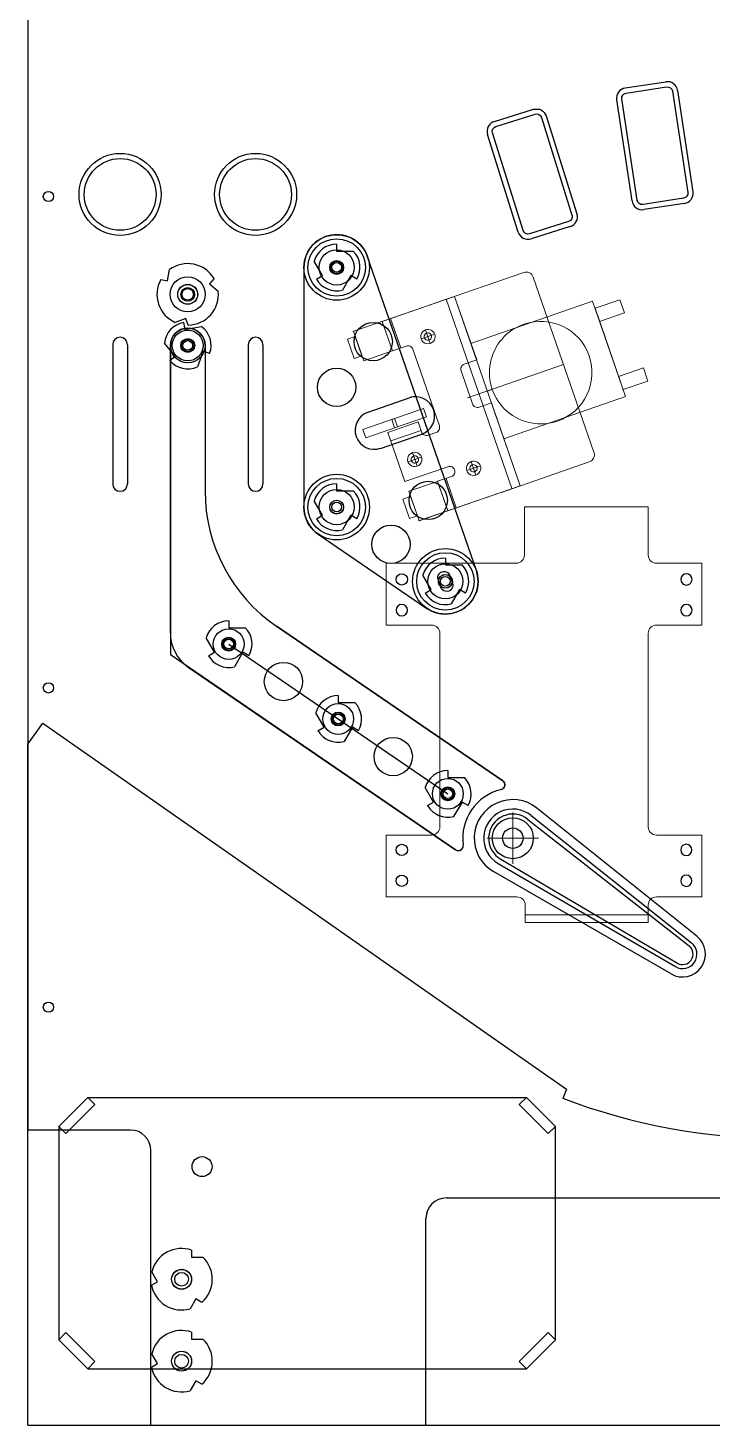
# Model space of a CAD drawing. Extents: x 0 to 20.3, y 0 to 42.
# Drawn here: x 0 to 8.35, y 0 to 17.06 of the extents above; entities that cross this region are included whole.
import ezdxf

# ---------------------------------------------------------------- set-up
doc = ezdxf.new("R2010")
doc.units = 0
doc.header["$LTSCALE"] = 5
doc.header["$MEASUREMENT"] = 0
doc.layers.add('Z0_LOWERTHIRD', color=4, linetype='Continuous')

msp = doc.modelspace()

# ---------------------------------------------------------------- linework, layer by layer
at = {"layer": 'Z0_LOWERTHIRD', "color": 5, "linetype": 'Continuous', "lineweight": 25}
for p, q in [((0, 42), (0, 3.602)), ((7.3, 16.262), (7.795, 16.338)), ((7.866, 16.285), (8.054, 15.05)), ((7.437, 14.955), (7.248, 16.191)), ((5.712, 15.856), (6.189, 16.005)), ((6.267, 15.964), (6.64, 14.771)), ((6.044, 14.585), (5.671, 15.778)), ((8.002, 14.978), (7.508, 14.903)), ((6.599, 14.693), (6.122, 14.544)), ((1.035, 13.191), (1.035, 11.491)), ((1.215, 13.191), (1.215, 11.491)), ((2.688, 13.191), (2.688, 11.491)), ((2.868, 13.191), (2.868, 11.491)), ((4.151, 12.368), (4.653, 12.542)), ((4.304, 11.925), (4.806, 12.099)), ((1.25, 3.602), (0, 3.602)), ((1.5, 0), (1.5, 3.352)), ((5.108, 2.773), (8.542, 2.773)), ((4.858, 0), (4.858, 2.523)), ((1.5, 0), (4.858, 0))]:
    msp.add_line(p, q, dxfattribs=at)
at = {"layer": 'Z0_LOWERTHIRD', "color": 3, "linetype": 'Continuous', "lineweight": 25}
for p, q in [((7.291, 16.325), (7.785, 16.4)), ((7.928, 16.295), (8.117, 15.059)), ((5.693, 15.916), (6.17, 16.065)), ((7.374, 14.946), (7.186, 16.182)), ((6.327, 15.983), (6.7, 14.79)), ((5.984, 14.566), (5.611, 15.759)), ((8.012, 14.916), (7.517, 14.841)), ((6.618, 14.633), (6.141, 14.484))]:
    msp.add_line(p, q, dxfattribs=at)
at = {"layer": 'Z0_LOWERTHIRD', "color": 4, "linetype": 'Continuous', "lineweight": 25}
for p, q in [((3.768, 14.419), (3.768, 14.334)), ((3.768, 14.334), (3.971, 14.334)), ((3.594, 14.034), (3.493, 14.21)), ((1.705, 13.971), (1.729, 14.108)), ((2.271, 13.999), (2.216, 13.934)), ((3.521, 13.991), (3.594, 14.034)), ((3.941, 14.034), (3.839, 13.858)), ((4.014, 13.991), (3.941, 14.034)), ((1.621, 13.986), (1.705, 13.971)), ((2.216, 13.934), (2.322, 13.844)), ((1.928, 13.51), (1.797, 13.462)), ((1.957, 13.43), (1.928, 13.51)), ((1.9, 13.462), (1.915, 13.378)), ((1.915, 13.378), (2.115, 13.413)), ((1.796, 13.052), (1.666, 13.208)), ((1.731, 12.998), (1.796, 13.052)), ((2.137, 13.112), (2.068, 12.922)), ((2.217, 13.083), (2.137, 13.112)), ((3.768, 11.493), (3.768, 11.408)), ((3.594, 11.108), (3.493, 11.283)), ((3.768, 11.408), (3.971, 11.408)), ((3.521, 11.065), (3.594, 11.108)), ((3.941, 11.108), (3.839, 10.932)), ((4.014, 11.065), (3.941, 11.108)), ((5.095, 10.586), (5.095, 10.501)), ((5.095, 10.501), (5.298, 10.501)), ((4.921, 10.201), (4.82, 10.377)), ((4.848, 10.158), (4.921, 10.201)), ((5.268, 10.201), (5.166, 10.025)), ((5.341, 10.158), (5.268, 10.201)), ((2.45, 9.82), (2.45, 9.735)), ((2.45, 9.735), (2.653, 9.735)), ((2.277, 9.435), (2.175, 9.611)), ((2.203, 9.393), (2.277, 9.435)), ((2.623, 9.435), (2.522, 9.259)), ((2.697, 9.393), (2.623, 9.435)), ((3.787, 8.906), (3.787, 8.821)), ((3.787, 8.821), (3.99, 8.821)), ((3.614, 8.521), (3.513, 8.697)), ((3.54, 8.478), (3.614, 8.521)), ((3.96, 8.521), (3.859, 8.345)), ((4.034, 8.478), (3.96, 8.521)), ((5.125, 7.992), (5.125, 7.907)), ((5.125, 7.907), (5.328, 7.907)), ((4.952, 7.607), (4.85, 7.783)), ((4.878, 7.564), (4.952, 7.607)), ((5.298, 7.607), (5.196, 7.431)), ((5.372, 7.564), (5.298, 7.607)), ((1.996, 2.135), (1.996, 2.05)), ((1.996, 2.05), (2.135, 2.05)), ((1.507, 1.708), (1.581, 1.75)), ((1.581, 1.75), (1.511, 1.871)), ((2.048, 1.54), (1.979, 1.42)), ((2.122, 1.498), (2.048, 1.54)), ((1.996, 1.135), (1.996, 1.05)), ((1.996, 1.05), (2.135, 1.05)), ((1.581, 0.75), (1.511, 0.871)), ((1.507, 0.708), (1.581, 0.75)), ((2.048, 0.54), (1.979, 0.42)), ((2.122, 0.498), (2.048, 0.54))]:
    msp.add_line(p, q, dxfattribs=at)
at = {"layer": 'Z0_LOWERTHIRD', "color": 37, "linetype": 'Continuous', "lineweight": 25}
for p, q in [((5.473, 10.432), (4.146, 14.265)), ((3.368, 14.134), (3.368, 11.208)), ((1.738, 9.668), (1.738, 13.181)), ((2.162, 13.181), (2.162, 11.405)), ((3.542, 10.877), (4.869, 9.97)), ((3.033, 9.754), (5.795, 7.866)), ((1.955, 9.255), (5.219, 7.024))]:
    msp.add_line(p, q, dxfattribs=at)
at = {"layer": 'Z0_LOWERTHIRD', "color": 4, "linetype": 'Continuous', "lineweight": 5}
for p, q in [((4.965, 13.697), (6.051, 14.073)), ((6.909, 11.877), (6.168, 14.016)), ((3.967, 13.351), (5.208, 13.781)), ((4.324, 13.475), (5.208, 13.781)), ((5.105, 13.746), (5.906, 11.433)), ((5.208, 13.781), (6.009, 11.469)), ((5.208, 13.781), (5.477, 13.006)), ((6.892, 13.721), (5.407, 13.207)), ((7.295, 12.557), (6.892, 13.721)), ((7.224, 13.74), (6.922, 13.636)), ((7.28, 13.579), (7.224, 13.74)), ((4.427, 13.511), (4.551, 13.151)), ((6.922, 13.636), (6.977, 13.475)), ((6.95, 13.555), (7.238, 12.723)), ((6.977, 13.475), (7.28, 13.579)), ((3.974, 13.354), (4.324, 13.475)), ((4.098, 12.994), (3.974, 13.354)), ((4.324, 13.475), (4.448, 13.116)), ((4.324, 13.475), (4.448, 13.116)), ((4.799, 13.261), (4.965, 13.318)), ((4.854, 13.372), (4.911, 13.207)), ((3.901, 13.26), (3.995, 13.292)), ((3.982, 13.023), (3.901, 13.26)), ((3.995, 13.292), (4.077, 13.056)), ((4.448, 13.116), (4.617, 13.174)), ((4.698, 13.135), (5.022, 12.2)), ((4.897, 13.248), (4.897, 13.248)), ((4.897, 13.248), (4.897, 13.248)), ((4.911, 13.207), (4.911, 13.207)), ((4.911, 13.207), (4.911, 13.207)), ((5.407, 13.207), (5.81, 12.043)), ((4.077, 13.056), (3.982, 13.023)), ((4.448, 13.116), (4.098, 12.994)), ((5.477, 13.006), (5.326, 12.953)), ((5.287, 12.873), (5.427, 12.468)), ((5.366, 12.541), (6.538, 12.947)), ((7.513, 12.908), (7.21, 12.803)), ((7.21, 12.803), (7.266, 12.642)), ((7.568, 12.747), (7.513, 12.908)), ((5.609, 12.625), (5.668, 12.645)), ((7.266, 12.642), (7.568, 12.747)), ((5.508, 12.428), (5.659, 12.481)), ((5.659, 12.481), (6.009, 11.469)), ((5.81, 12.043), (7.295, 12.557)), ((4.762, 12.247), (4.393, 12.119)), ((4.393, 12.119), (4.601, 11.519)), ((4.429, 12.016), (4.798, 12.143)), ((4.804, 12.125), (4.762, 12.247)), ((4.982, 12.119), (4.885, 12.086)), ((6.464, 12.259), (6.464, 12.259)), ((6.464, 12.259), (6.464, 12.259)), ((4.639, 11.761), (4.804, 11.818)), ((4.693, 11.873), (4.75, 11.707)), ((5.127, 11.701), (4.601, 11.519)), ((4.736, 11.748), (4.736, 11.748)), ((4.736, 11.748), (4.736, 11.748)), ((4.75, 11.707), (4.75, 11.707)), ((4.75, 11.707), (4.75, 11.707)), ((5.208, 11.662), (5.208, 11.662)), ((5.356, 11.653), (5.522, 11.71)), ((5.41, 11.764), (5.468, 11.599)), ((5.453, 11.64), (5.453, 11.64)), ((5.453, 11.64), (5.453, 11.64)), ((5.766, 11.384), (6.852, 11.76)), ((4.65, 11.401), (5, 11.522)), ((6.009, 11.469), (4.767, 11.039)), ((5.169, 11.581), (5, 11.523)), ((5, 11.523), (5.124, 11.162)), ((5, 11.522), (5.124, 11.162)), ((5.228, 11.198), (5.103, 11.558)), ((5.124, 11.162), (6.009, 11.469)), ((5.468, 11.599), (5.468, 11.599)), ((5.468, 11.599), (5.468, 11.599)), ((4.577, 11.306), (4.671, 11.339)), ((4.659, 11.07), (4.577, 11.306)), ((4.774, 11.041), (4.65, 11.401)), ((4.671, 11.339), (4.753, 11.103)), ((4.753, 11.103), (4.659, 11.07)), ((5.124, 11.162), (4.774, 11.041)), ((7.571, 11.213), (6.06, 11.213)), ((6.06, 11.213), (6.06, 10.622)), ((7.571, 10.622), (7.571, 11.213)), ((4.967, 11.052), (4.967, 11.052)), ((4.967, 11.052), (4.967, 11.052)), ((4.373, 10.522), (4.373, 9.767)), ((4.373, 10.522), (5.959, 10.522)), ((7.671, 10.522), (8.227, 10.522)), ((8.227, 9.767), (8.227, 10.522)), ((4.928, 9.767), (4.373, 9.767)), ((8.227, 9.767), (7.671, 9.767)), ((5.029, 7.304), (5.029, 9.667)), ((7.571, 7.304), (7.571, 9.667)), ((5.918, 6.852), (5.918, 7.477)), ((4.373, 7.204), (4.928, 7.204)), ((4.373, 6.448), (4.373, 7.204)), ((5.605, 7.165), (6.231, 7.165)), ((7.671, 7.204), (8.227, 7.204)), ((8.227, 6.448), (8.227, 7.204)), ((5.969, 6.448), (4.373, 6.448)), ((6.07, 6.138), (6.07, 6.348)), ((7.571, 6.348), (7.571, 6.138)), ((8.227, 6.448), (7.671, 6.448)), ((7.571, 6.231), (6.07, 6.231)), ((7.571, 6.138), (6.07, 6.138))]:
    msp.add_line(p, q, dxfattribs=at)
at = {"layer": 'Z0_LOWERTHIRD', "color": 6, "linetype": 'Continuous', "lineweight": 25}
for p, q in [((1.738, 13.181), (1.738, 9.404)), ((2.162, 13.181), (2.162, 11.405)), ((5.795, 7.866), (3.033, 9.754)), ((5.219, 7.024), (1.738, 9.404)), ((2.45, 9.535), (5.125, 7.707)), ((0, 8.312), (0.18, 8.568)), ((0.18, 8.568), (6.572, 4.102)), ((0, 0), (0, 8.312)), ((8.165, 5.968), (6.212, 7.532)), ((6.102, 7.395), (8.07, 5.85)), ((6.141, 7.443), (8.101, 5.888)), ((5.74, 6.856), (7.902, 5.598)), ((5.771, 6.909), (7.927, 5.64)), ((7.851, 5.509), (5.683, 6.757)), ((6.572, 4.102), (6.528, 3.989)), ((0.729, 4), (0.375, 3.646)), ((0.729, 4), (6.084, 4)), ((0.817, 3.912), (0.729, 4)), ((6.084, 4), (5.996, 3.912)), ((6.438, 3.646), (6.084, 4)), ((0.463, 3.558), (0.817, 3.912)), ((5.996, 3.912), (6.349, 3.558)), ((0.375, 3.646), (0.375, 1.041)), ((0.375, 3.646), (0.463, 3.558)), ((6.349, 3.558), (6.438, 3.646)), ((6.438, 1.041), (6.438, 3.646)), ((0.463, 1.129), (0.375, 1.041)), ((0.375, 1.041), (0.729, 0.688)), ((0.817, 0.776), (0.463, 1.129)), ((6.349, 1.129), (5.996, 0.776)), ((6.084, 0.688), (6.438, 1.041)), ((6.438, 1.041), (6.349, 1.129)), ((0.729, 0.688), (0.817, 0.776)), ((0.729, 0.688), (6.084, 0.688)), ((5.996, 0.776), (6.084, 0.688)), ((0, 0), (18.375, 0))]:
    msp.add_line(p, q, dxfattribs=at)
at = {"layer": 'Z0_LOWERTHIRD', "color": 6, "linetype": 'Continuous', "lineweight": 5}
for p, q in [((4.476, 12.291), (4.089, 12.157)), ((4.827, 12.412), (4.44, 12.278)), ((4.476, 12.175), (4.863, 12.309)), ((4.512, 12.187), (4.476, 12.291)), ((4.863, 12.309), (4.827, 12.412)), ((4.089, 12.157), (4.125, 12.054)), ((4.125, 12.054), (4.512, 12.187)), ((4.44, 12.278), (4.476, 12.175))]:
    msp.add_line(p, q, dxfattribs=at)
at = {"layer": 'Z0_LOWERTHIRD', "color": 34, "linetype": 'Continuous', "lineweight": 25}
for p, q in [((5.007, 10.323), (5.04, 10.229)), ((5.149, 10.373), (5.182, 10.278))]:
    msp.add_line(p, q, dxfattribs=at)
at = {"layer": 'Z0_LOWERTHIRD', "color": 3, "linetype": 'Continuous', "lineweight": 25}
for centre in [(1.125, 15.025), (2.778, 15.025)]:
    msp.add_circle(centre, 0.501, dxfattribs=at)
at = {"layer": 'Z0_LOWERTHIRD', "color": 5, "linetype": 'Continuous', "lineweight": 25}
for centre, radius in [((1.125, 15.025), 0.438), ((2.778, 15.025), 0.438), ((0.25, 15), 0.0625), ((3.768, 14.134), 0.0825), ((1.95, 13.805), 0.122), ((4.214, 13.228), 0.234), ((1.95, 13.181), 0.0825), ((3.768, 12.671), 0.234), ((4.885, 11.289), 0.234), ((3.768, 11.208), 0.0825), ((4.431, 10.754), 0.234), ((5.095, 10.301), 0.0825), ((2.45, 9.535), 0.0825), ((3.119, 9.078), 0.234), ((0.25, 9), 0.0625), ((3.787, 8.621), 0.0825), ((4.458, 8.162), 0.234), ((5.125, 7.707), 0.0825), ((5.918, 7.165), 0.25), ((0.25, 5.102), 0.0625), ((2.125, 3.155), 0.122), ((1.875, 1.78), 0.122), ((1.875, 0.78), 0.122)]:
    msp.add_circle(centre, radius, dxfattribs=at)
at = {"layer": 'Z0_LOWERTHIRD', "color": 2, "linetype": 'Continuous', "lineweight": 25}
for centre, radius in [((3.768, 14.134), 0.4), ((3.768, 14.134), 0.215), ((1.95, 13.805), 0.215), ((1.95, 13.805), 0.07), ((3.768, 11.208), 0.4), ((3.768, 11.208), 0.215), ((5.095, 10.301), 0.4), ((5.095, 10.301), 0.215)]:
    msp.add_circle(centre, radius, dxfattribs=at)
at = {"layer": 'Z0_LOWERTHIRD', "color": 6, "linetype": 'Continuous', "lineweight": 25}
for centre, radius in [((3.768, 14.134), 0.35), ((1.95, 13.181), 0.212), ((1.95, 13.181), 0.188), ((3.768, 11.208), 0.35), ((5.095, 10.301), 0.35), ((2.45, 9.535), 0.188), ((3.787, 8.621), 0.188), ((5.125, 7.707), 0.188), ((5.918, 7.165), 0.125)]:
    msp.add_circle(centre, radius, dxfattribs=at)
at = {"layer": 'Z0_LOWERTHIRD', "color": 4, "linetype": 'Continuous', "lineweight": 25}
for centre, radius in [((3.768, 14.134), 0.085), ((3.768, 14.134), 0.059), ((1.95, 13.805), 0.121), ((1.95, 13.805), 0.0835), ((1.95, 13.181), 0.085), ((1.95, 13.181), 0.059), ((3.768, 11.208), 0.085), ((3.768, 11.208), 0.059), ((5.095, 10.301), 0.085), ((5.095, 10.301), 0.059), ((2.45, 9.535), 0.085), ((2.45, 9.535), 0.059), ((3.787, 8.621), 0.085), ((3.787, 8.621), 0.059), ((5.125, 7.707), 0.085), ((5.125, 7.707), 0.059), ((1.875, 1.78), 0.121), ((1.875, 1.78), 0.0835), ((1.875, 0.78), 0.121), ((1.875, 0.78), 0.0835)]:
    msp.add_circle(centre, radius, dxfattribs=at)
at = {"layer": 'Z0_LOWERTHIRD', "color": 37, "linetype": 'Continuous', "lineweight": 25}
for centre in [(3.768, 14.134), (1.95, 13.181), (2.45, 9.535), (3.787, 8.621), (5.125, 7.707)]:
    msp.add_circle(centre, 0.075, dxfattribs=at)
at = {"layer": 'Z0_LOWERTHIRD', "color": 3, "linetype": 'Continuous', "lineweight": 25}
for centre, start, end in [((7.804, 16.276), 8.6784, 98.6784), ((7.31, 16.2), 98.6784, -171.3216), ((5.73, 15.796), 107.3568, -162.6432), ((7.993, 15.04), -81.3216, 8.6784), ((7.498, 14.965), -171.3216, -81.3216), ((6.581, 14.753), -72.6432, 17.3568), ((6.103, 14.603), -162.6432, -72.6432)]:
    msp.add_arc(centre, 0.126, start, end, dxfattribs=at)
at = {"layer": 'Z0_LOWERTHIRD', "color": 37, "linetype": 'Continuous', "lineweight": 25}
for centre, radius, start, end in [((3.768, 14.134), 0.4, 19.0935, 180), ((1.95, 13.181), 0.212, 0, 180), ((4.162, 11.405), 2, 180, -124.3531), ((3.768, 11.208), 0.4, 180, -124.3531), ((5.095, 10.301), 0.4, -124.3531, 19.0935), ((2.238, 9.668), 0.5, 180, -124.3531), ((5.918, 7.165), 0.611, 103.5125, -172.2187)]:
    msp.add_arc(centre, radius, start, end, dxfattribs=at)
at = {"layer": 'Z0_LOWERTHIRD', "color": 4, "linetype": 'Continuous', "lineweight": 25}
for centre, radius, start, end in [((3.768, 14.134), 0.285, 90, 164.5679), ((3.768, 14.134), 0.285, -30, 44.5679), ((1.95, 13.805), 0.375, 31.1354, 126.023), ((3.768, 14.134), 0.285, -150, -75.4321), ((1.95, 13.805), 0.375, 151.1354, -113.977), ((1.95, 13.805), 0.375, -88.8646, 6.023), ((1.95, 13.181), 0.285, 100, 174.5679), ((1.95, 13.181), 0.285, -20, 54.5679), ((1.95, 13.181), 0.285, -140, -65.4321), ((3.768, 11.208), 0.285, 90, 164.5679), ((3.768, 11.208), 0.285, -30, 44.5679), ((3.768, 11.208), 0.285, -150, -75.4321), ((5.095, 10.301), 0.285, 90, 164.5679), ((5.095, 10.301), 0.285, -30, 44.5679), ((5.095, 10.301), 0.285, -150, -75.4321), ((2.45, 9.535), 0.285, 90, 164.5679), ((2.45, 9.535), 0.285, -30, 44.5679), ((2.45, 9.535), 0.285, -150, -75.4321), ((3.787, 8.621), 0.285, 90, 164.5679), ((3.787, 8.621), 0.285, -30, 44.5679), ((3.787, 8.621), 0.285, -150, -75.4321), ((5.125, 7.707), 0.285, 90, 164.5679), ((5.125, 7.707), 0.285, -30, 44.5679), ((5.125, 7.707), 0.285, -150, -75.4321), ((1.875, 1.78), 0.375, 71.1354, 166.023), ((1.875, 1.78), 0.375, -48.8646, 46.023), ((1.875, 1.78), 0.375, -168.8646, -73.977), ((1.875, 0.78), 0.375, 71.1354, 166.023), ((1.875, 0.78), 0.375, -48.8646, 46.023), ((1.875, 0.78), 0.375, -168.8646, -73.977)]:
    msp.add_arc(centre, radius, start, end, dxfattribs=at)
at = {"layer": 'Z0_LOWERTHIRD', "color": 5, "linetype": 'Continuous', "lineweight": 25}
for centre, radius, start, end in [((1.125, 13.191), 0.09, 0, 180), ((2.778, 13.191), 0.09, 0, 180), ((4.73, 12.321), 0.234, -70.9065, 109.0935), ((4.228, 12.147), 0.234, 109.0935, -70.9065), ((1.125, 11.491), 0.09, 180, 0), ((2.778, 11.491), 0.09, 180, 0), ((1.25, 3.352), 0.25, 0, 90), ((5.108, 2.523), 0.25, 90, 180)]:
    msp.add_arc(centre, radius, start, end, dxfattribs=at)
at = {"layer": 'Z0_LOWERTHIRD', "color": 6, "linetype": 'Continuous', "lineweight": 25}
for centre, radius, start, end in [((4.162, 11.405), 2, 180, -124.3531), ((5.761, 7.817), 0.06, -76.4875, 55.6469), ((5.918, 7.165), 0.611, 103.5125, -172.2187), ((5.918, 7.165), 0.471, 51.307, -119.927), ((5.918, 7.165), 0.356, 51.307, -119.927), ((5.918, 7.165), 0.295, 51.307, -119.927), ((5.253, 7.074), 0.06, -124.3531, 7.7813), ((7.99, 5.75), 0.279, -119.927, 51.307), ((7.99, 5.75), 0.176, -119.927, 51.307), ((7.99, 5.75), 0.128, -119.927, 51.307), ((9.188, 10.973), 7.473, -110.845, -69.155)]:
    msp.add_arc(centre, radius, start, end, dxfattribs=at)
at = {"layer": 'Z0_LOWERTHIRD', "color": 5, "linetype": 'Continuous', "lineweight": 25, "extrusion": (0, 0, -1)}
for centre, major_axis, start_param, end_param in [((7.31, 16.2), (-0.0618, -0.0094), 0, 1.570796), ((7.804, 16.276), (-0.0094, 0.0618), 0, 1.570796), ((6.208, 15.946), (-0.0186, 0.0597), 0, 1.570796), ((5.73, 15.796), (-0.0597, -0.0186), 0, 1.570796), ((7.993, 15.04), (0.0618, 0.0094), 0, 1.570796), ((7.498, 14.965), (-0.0618, -0.0094), 4.712389, 6.283185), ((6.581, 14.753), (0.0597, 0.0186), 0, 1.570796), ((6.103, 14.603), (-0.0597, -0.0186), 4.712389, 6.283185)]:
    msp.add_ellipse(centre, major_axis=major_axis, ratio=1, start_param=start_param, end_param=end_param, dxfattribs=at)
at = {"layer": 'Z0_LOWERTHIRD', "color": 34, "linetype": 'Continuous', "lineweight": 25, "extrusion": (0, 0, -1)}
for centre, major_axis, start_param, end_param in [((5.078, 10.348), (-0.0245, 0.0709), 4.712389, 7.853982), ((5.111, 10.253), (0.0709, 0.0245), 0, 3.141593)]:
    msp.add_ellipse(centre, major_axis=major_axis, ratio=1, start_param=start_param, end_param=end_param, dxfattribs=at)
at = {"layer": 'Z0_LOWERTHIRD', "color": 4, "linetype": 'Continuous', "lineweight": 25, "extrusion": (0, 0, -1)}
for centre, major_axis in [((4.563, 10.325), (0.069, 0)), ((5.918, 7.165), (0.25, 0)), ((4.563, 7.022), (0.069, 0)), ((4.563, 6.646), (0.069, 0))]:
    msp.add_ellipse(centre, major_axis=major_axis, ratio=1, start_param=4.712389, end_param=10.995574, dxfattribs=at)
for centre in [(8.037, 10.325), (4.563, 9.949), (8.037, 9.949), (8.036, 7.022), (8.036, 6.646)]:
    msp.add_ellipse(centre, major_axis=(0, 0.069), ratio=1, dxfattribs=at)
at = {"layer": 'Z0_LOWERTHIRD', "color": 37, "linetype": 'Continuous', "lineweight": 25, "extrusion": (0, 0, -1)}
msp.add_ellipse((5.761, 7.817), major_axis=(0.0339, 0.0495), ratio=1, start_param=0, end_param=2.30618, dxfattribs=at)
at = {"layer": 'Z0_LOWERTHIRD', "color": 37, "linetype": 'Continuous', "lineweight": 25}
msp.add_ellipse((5.253, 7.074), major_axis=(0.0495, -0.0339), ratio=1, start_param=4.712389, end_param=6.88276, dxfattribs=at)
at = {"layer": 'Z0_LOWERTHIRD', "color": 3, "linetype": 'Continuous', "lineweight": 25}
msp.add_spline([(6.17, 16.065), (6.266, 16.057), (6.327, 15.983)], degree=3, dxfattribs=at)
at = {"layer": 'Z0_LOWERTHIRD', "color": 4, "linetype": 'Continuous', "lineweight": 5}
for points in [[(6.051, 14.073), (6.074, 14.081), (6.1, 14.079), (6.121, 14.069)], [(6.121, 14.069), (6.143, 14.058), (6.16, 14.039), (6.168, 14.016)], [(6.054, 13.441), (6.381, 13.554), (6.737, 13.381), (6.85, 13.055)], [(4.825, 13.223), (4.801, 13.244), (4.79, 13.276), (4.796, 13.306)], [(4.796, 13.306), (4.802, 13.337), (4.824, 13.362), (4.854, 13.372)], [(4.838, 13.298), (4.842, 13.314), (4.853, 13.327), (4.868, 13.332)], [(4.854, 13.372), (4.899, 13.388), (4.949, 13.364), (4.965, 13.318)], [(4.868, 13.332), (4.883, 13.337), (4.899, 13.334), (4.911, 13.323)], [(4.911, 13.323), (4.923, 13.313), (4.929, 13.297), (4.926, 13.281)], [(4.965, 13.318), (4.981, 13.273), (4.957, 13.223), (4.911, 13.207)], [(5.645, 12.968), (5.687, 13.188), (5.843, 13.368), (6.054, 13.441)], [(4.617, 13.174), (4.633, 13.18), (4.651, 13.179), (4.666, 13.171)], [(4.666, 13.171), (4.681, 13.164), (4.693, 13.151), (4.698, 13.135)], [(4.911, 13.207), (4.881, 13.197), (4.849, 13.203), (4.825, 13.223)], [(4.853, 13.256), (4.841, 13.266), (4.835, 13.282), (4.838, 13.298)], [(4.897, 13.248), (4.882, 13.242), (4.865, 13.246), (4.853, 13.256)], [(4.926, 13.281), (4.923, 13.266), (4.912, 13.253), (4.897, 13.248)], [(5.849, 12.377), (5.68, 12.524), (5.602, 12.749), (5.645, 12.968)], [(6.85, 13.055), (6.963, 12.728), (6.79, 12.372), (6.464, 12.259)], [(5.287, 12.873), (5.281, 12.888), (5.282, 12.906), (5.29, 12.921)], [(5.29, 12.921), (5.297, 12.936), (5.31, 12.948), (5.326, 12.953)], [(5.459, 12.431), (5.444, 12.439), (5.432, 12.452), (5.427, 12.468)], [(5.508, 12.428), (5.492, 12.423), (5.474, 12.424), (5.459, 12.431)], [(6.464, 12.259), (6.252, 12.186), (6.018, 12.231), (5.849, 12.377)], [(4.836, 12.089), (4.821, 12.096), (4.809, 12.109), (4.804, 12.125)], [(5.019, 12.152), (5.011, 12.137), (4.998, 12.125), (4.982, 12.119)], [(5.022, 12.2), (5.027, 12.184), (5.026, 12.167), (5.019, 12.152)], [(4.885, 12.086), (4.869, 12.08), (4.851, 12.081), (4.836, 12.089)], [(4.664, 11.724), (4.64, 11.744), (4.629, 11.776), (4.635, 11.806)], [(4.635, 11.806), (4.641, 11.837), (4.663, 11.862), (4.693, 11.873)], [(4.692, 11.756), (4.68, 11.766), (4.675, 11.783), (4.678, 11.798)], [(4.678, 11.798), (4.681, 11.814), (4.692, 11.827), (4.707, 11.832)], [(4.693, 11.873), (4.722, 11.883), (4.755, 11.876), (4.779, 11.856)], [(4.707, 11.832), (4.722, 11.837), (4.739, 11.834), (4.751, 11.823)], [(4.765, 11.781), (4.762, 11.766), (4.751, 11.753), (4.736, 11.748)], [(4.807, 11.773), (4.801, 11.742), (4.78, 11.717), (4.75, 11.707)], [(4.751, 11.823), (4.763, 11.813), (4.768, 11.797), (4.765, 11.781)], [(4.779, 11.856), (4.802, 11.835), (4.813, 11.804), (4.807, 11.773)], [(5.41, 11.764), (5.456, 11.78), (5.506, 11.756), (5.522, 11.71)], [(6.904, 11.807), (6.894, 11.785), (6.875, 11.768), (6.852, 11.76)], [(6.909, 11.877), (6.917, 11.854), (6.915, 11.829), (6.904, 11.807)], [(4.75, 11.707), (4.72, 11.697), (4.688, 11.703), (4.664, 11.724)], [(4.736, 11.748), (4.721, 11.742), (4.704, 11.746), (4.692, 11.756)], [(5.127, 11.701), (5.143, 11.707), (5.16, 11.706), (5.176, 11.698)], [(5.205, 11.614), (5.198, 11.598), (5.184, 11.587), (5.169, 11.581)], [(5.176, 11.698), (5.191, 11.691), (5.202, 11.678), (5.208, 11.662)], [(5.208, 11.662), (5.213, 11.646), (5.212, 11.629), (5.205, 11.614)], [(5.382, 11.615), (5.358, 11.636), (5.347, 11.668), (5.353, 11.698)], [(5.353, 11.698), (5.359, 11.729), (5.381, 11.754), (5.41, 11.764)], [(5.468, 11.599), (5.438, 11.589), (5.405, 11.595), (5.382, 11.615)], [(5.41, 11.648), (5.398, 11.658), (5.392, 11.674), (5.395, 11.69)], [(5.395, 11.69), (5.398, 11.706), (5.409, 11.719), (5.424, 11.724)], [(5.453, 11.64), (5.438, 11.634), (5.422, 11.638), (5.41, 11.648)], [(5.424, 11.724), (5.439, 11.729), (5.456, 11.726), (5.468, 11.715)], [(5.483, 11.673), (5.48, 11.658), (5.468, 11.645), (5.453, 11.64)], [(5.468, 11.715), (5.48, 11.705), (5.486, 11.689), (5.483, 11.673)], [(5.522, 11.71), (5.537, 11.665), (5.513, 11.615), (5.468, 11.599)], [(6.06, 10.622), (6.06, 10.596), (6.049, 10.57), (6.03, 10.552)], [(7.6, 10.552), (7.582, 10.57), (7.571, 10.596), (7.571, 10.622)], [(6.03, 10.552), (6.011, 10.533), (5.986, 10.522), (5.959, 10.522)], [(7.671, 10.522), (7.645, 10.522), (7.619, 10.533), (7.6, 10.552)], [(4.928, 9.767), (4.955, 9.767), (4.98, 9.756), (4.999, 9.737)], [(4.999, 9.737), (5.018, 9.719), (5.029, 9.693), (5.029, 9.667)], [(7.571, 9.667), (7.571, 9.693), (7.582, 9.719), (7.6, 9.737)], [(7.6, 9.737), (7.619, 9.756), (7.645, 9.767), (7.671, 9.767)], [(4.999, 7.234), (4.98, 7.215), (4.955, 7.204), (4.928, 7.204)], [(5.029, 7.304), (5.029, 7.278), (5.018, 7.252), (4.999, 7.234)], [(7.6, 7.234), (7.582, 7.252), (7.571, 7.278), (7.571, 7.304)], [(7.671, 7.204), (7.645, 7.204), (7.619, 7.215), (7.6, 7.234)], [(5.969, 6.448), (5.996, 6.448), (6.021, 6.438), (6.04, 6.419)], [(6.04, 6.419), (6.059, 6.4), (6.07, 6.375), (6.07, 6.348)], [(7.571, 6.348), (7.571, 6.375), (7.582, 6.4), (7.6, 6.419)], [(7.6, 6.419), (7.619, 6.438), (7.645, 6.448), (7.671, 6.448)]]:
    msp.add_open_spline(points, degree=3, dxfattribs=at)

doc.saveas('drawing.dxf')
